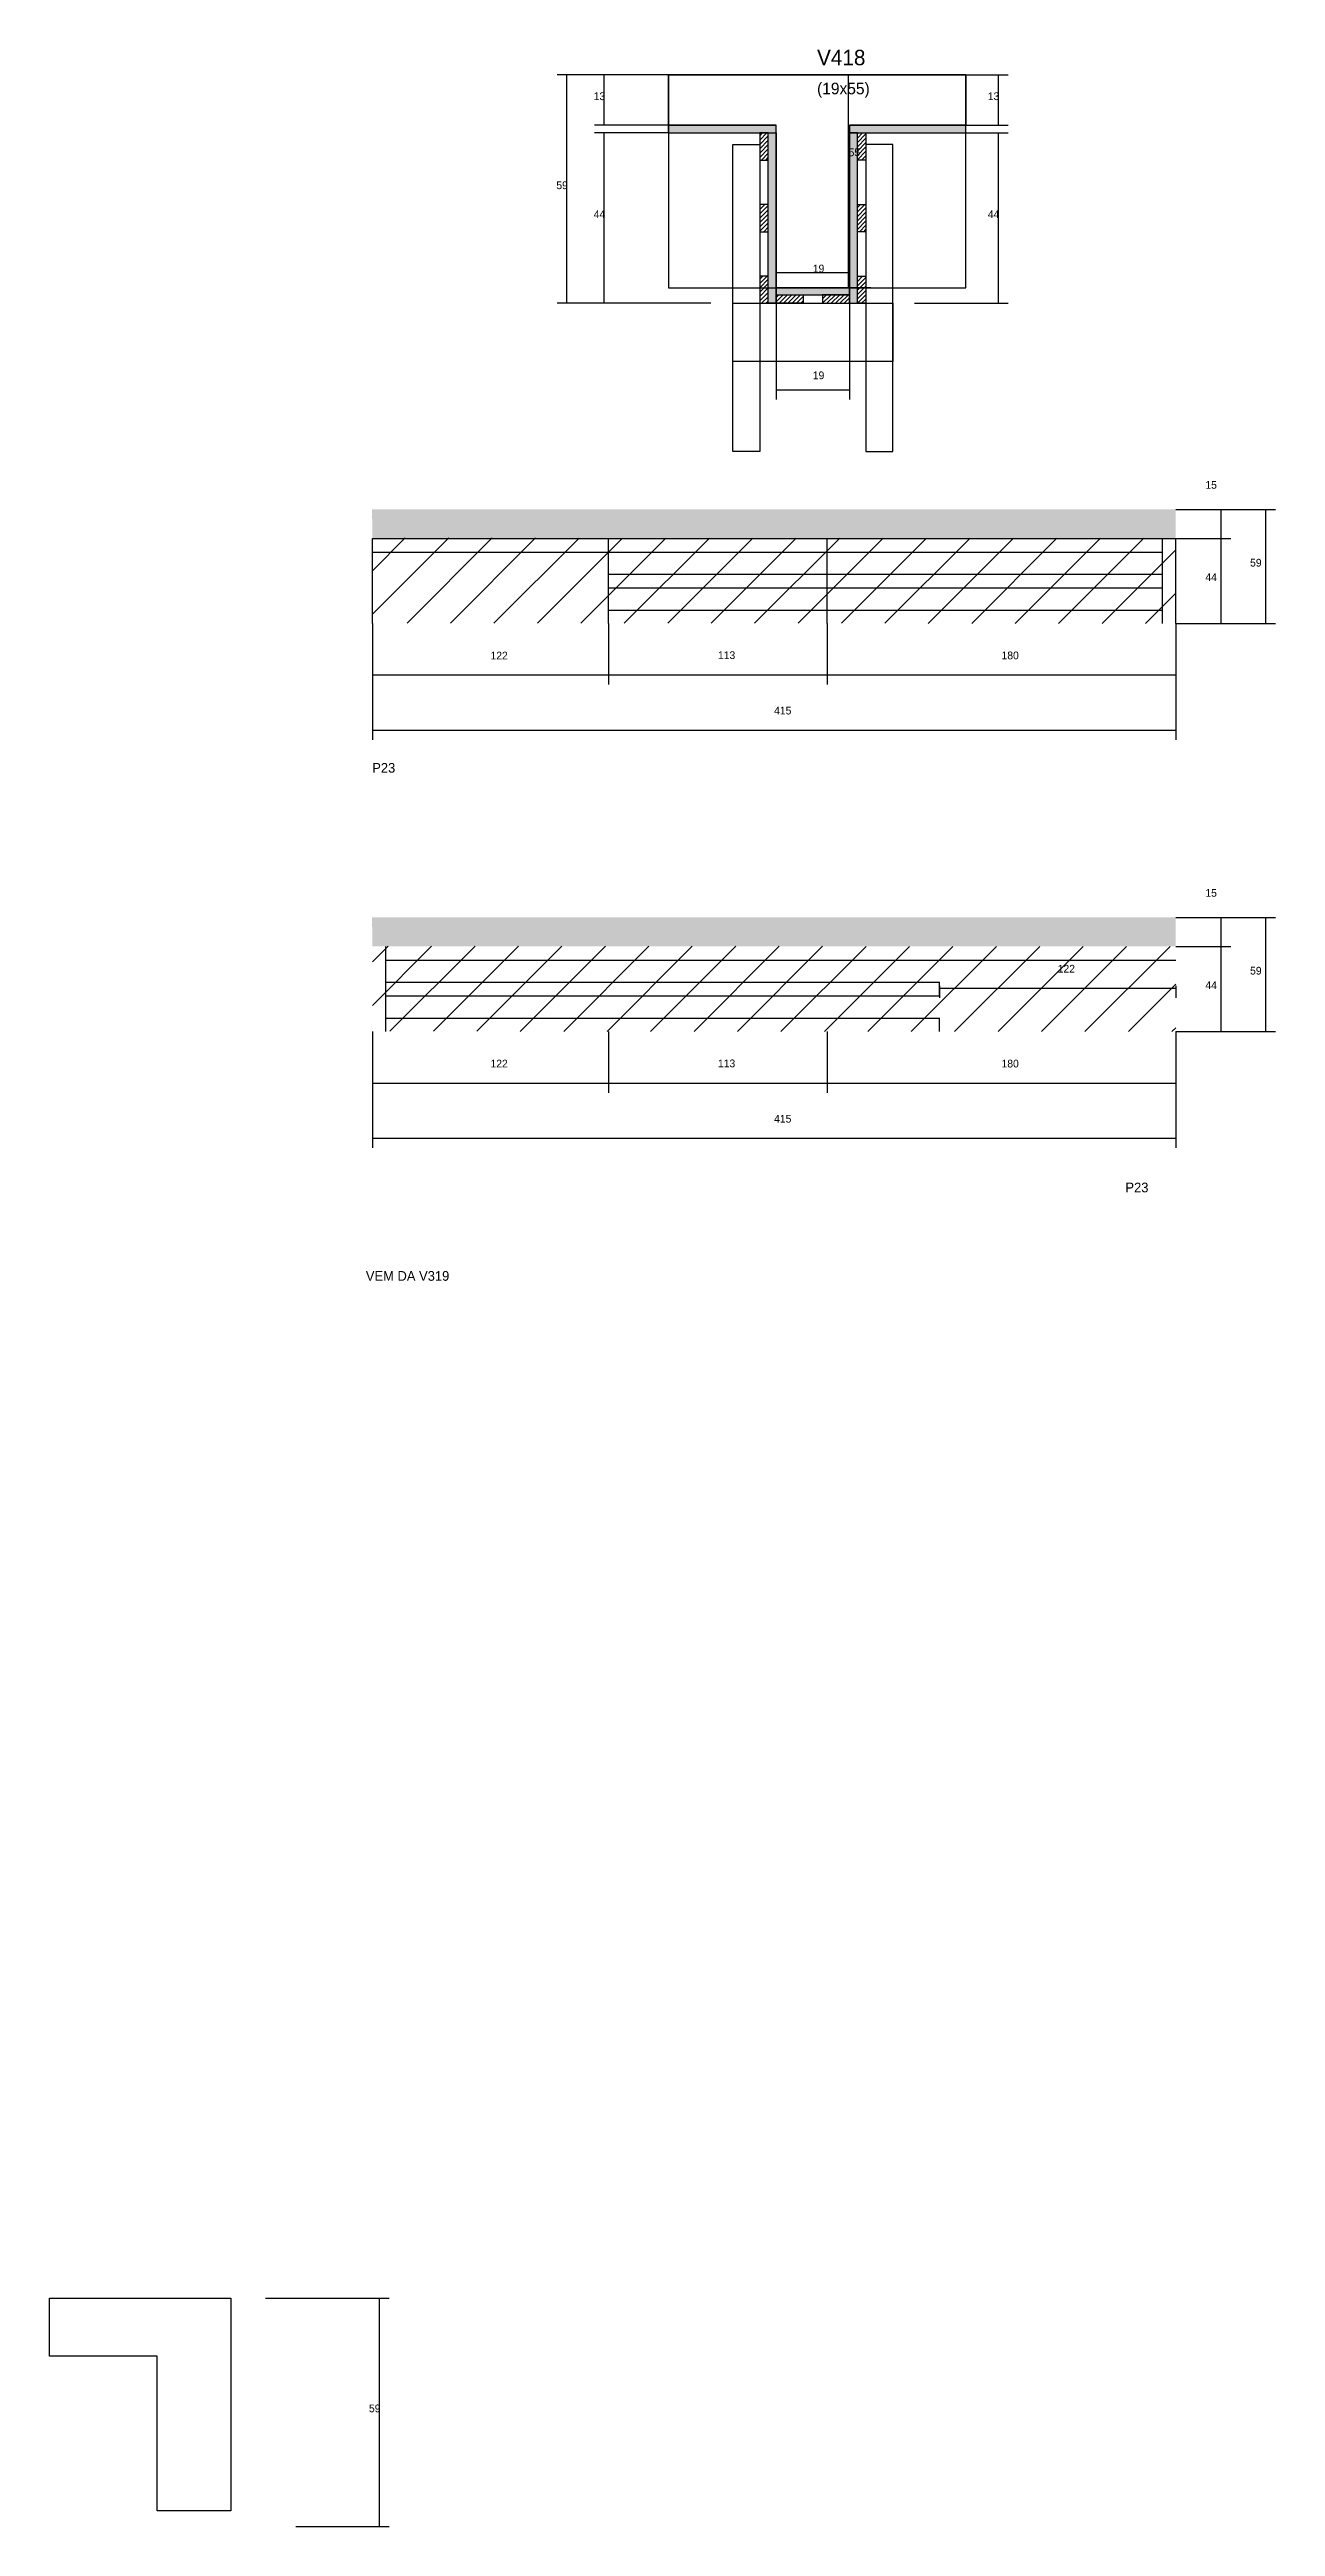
# Model space of a CAD drawing. Header units: metres. Extents: x 3820 to 4453, y 1023 to 2302.
import ezdxf

# ---------------------------------------------------------------- set-up
doc = ezdxf.new("R2010")
doc.units = ezdxf.units.M
for name, color, linetype in [('CONCRETO', 251, 'Continuous'), ('COTA', 241, 'Continuous'), ('Cota Seção (2x)', 4, 'Continuous'), ('Hachura', 253, 'Continuous'), ('Madeira', 126, 'Continuous'), ('NOMENCLATURA', 7, 'Continuous'), ('Painéis', 200, 'Continuous'), ('REAPROVEITAMENTO', 251, 'Continuous'), ('SARR_2.2x7', 40, 'Continuous'), ('SARR_3.5x7', 81, 'Continuous'), ('Texto Seção', 7, 'Continuous')]:
    doc.layers.add(name, color=color, linetype=linetype)

msp = doc.modelspace()

# ---------------------------------------------------------------- hatches: boundary and pattern name
at = {"layer": 'COTA'}
h = msp.add_hatch(dxfattribs=at)
h.set_pattern_fill('AR-CONC', scale=0.03)
h.paths.add_polyline_path([(4401.3, 2049.8), (4401.3, 2064.8), (4401.3, 2064.8), (3986.1, 2064.8), (3986.1, 2064.8), (3986.3, 2049.8), (3986.3, 2049.8), (4401.3, 2049.8)])
h = msp.add_hatch(dxfattribs=at)
h.set_pattern_fill('AR-CONC', scale=0.03)
h.paths.add_polyline_path([(4401.3, 1839), (4401.3, 1854), (4401.3, 1854), (3986.1, 1854), (3986.1, 1854), (3986.3, 1839), (3986.3, 1839), (4401.3, 1839)])
at = {"layer": 'Hachura'}
h = msp.add_hatch(color=8, dxfattribs=at)
h.dxf.hatch_style = 1
h.paths.add_polyline_path([(4194.8, 2259.3), (4194.8, 2263.3), (4194.8, 2263.3), (4139.2, 2263.3), (4139.2, 2263.3), (4139.2, 2259.3), (4139.2, 2259.3), (4194.8, 2259.3)])
h = msp.add_hatch(dxfattribs=at)
h.set_pattern_fill('ANSI31', scale=0.5)
h.paths.add_polyline_path([(4186.4, 2245.3), (4190.8, 2245.3), (4190.8, 2245.3), (4190.8, 2259.3), (4190.8, 2259.3), (4186.4, 2259.3), (4186.4, 2259.3), (4186.4, 2245.3)])
h = msp.add_hatch(color=8, dxfattribs=at)
h.dxf.hatch_style = 1
h.paths.add_polyline_path([(4190.8, 2259.3), (4194.8, 2259.3), (4194.8, 2259.3), (4194.8, 2171.3), (4194.8, 2171.3), (4190.8, 2171.3), (4190.8, 2171.3), (4190.8, 2259.3)])
h = msp.add_hatch(color=8, dxfattribs=at)
h.dxf.hatch_style = 1
h.paths.add_polyline_path([(4292.8, 2259.3), (4292.8, 2263.3), (4292.8, 2263.3), (4232.8, 2263.3), (4232.8, 2263.3), (4232.8, 2259.3), (4232.8, 2259.3), (4292.8, 2259.3)])
h = msp.add_hatch(color=8, dxfattribs=at)
h.dxf.hatch_style = 1
h.paths.add_polyline_path([(4236.8, 2261.3), (4232.8, 2261.3), (4232.8, 2261.3), (4232.8, 2171.3), (4232.8, 2171.3), (4236.8, 2171.3), (4236.8, 2171.3), (4236.8, 2261.3)])
h = msp.add_hatch(dxfattribs=at)
h.set_pattern_fill('ANSI31', scale=0.5)
h.paths.add_polyline_path([(4241.2, 2245.3), (4236.8, 2245.3), (4236.8, 2245.3), (4236.8, 2259.3), (4236.8, 2259.3), (4241.2, 2259.3), (4241.2, 2259.3), (4241.2, 2245.3)])
h = msp.add_hatch(dxfattribs=at)
h.set_pattern_fill('ANSI31', scale=0.5)
h.paths.add_polyline_path([(4186.4, 2208.3), (4190.8, 2208.3), (4190.8, 2208.3), (4190.8, 2222.3), (4190.8, 2222.3), (4186.4, 2222.3), (4186.4, 2222.3), (4186.4, 2208.3)])
h = msp.add_hatch(dxfattribs=at)
h.set_pattern_fill('ANSI31', scale=0.5)
h.paths.add_polyline_path([(4241.2, 2208.3), (4236.8, 2208.3), (4236.8, 2208.3), (4236.8, 2222.3), (4236.8, 2222.3), (4241.2, 2222.3), (4241.2, 2222.3), (4241.2, 2208.3)])
h = msp.add_hatch(dxfattribs=at)
h.set_pattern_fill('ANSI31', scale=0.5)
h.paths.add_polyline_path([(4186.4, 2171.3), (4190.8, 2171.3), (4190.8, 2171.3), (4190.8, 2185.3), (4190.8, 2185.3), (4186.4, 2185.3), (4186.4, 2185.3), (4186.4, 2171.3)])
h = msp.add_hatch(color=8, dxfattribs=at)
h.dxf.hatch_style = 1
h.paths.add_polyline_path([(4232.8, 2175.7), (4232.8, 2179.3), (4232.8, 2179.3), (4194.8, 2179.3), (4194.8, 2179.3), (4194.8, 2175.7), (4194.8, 2175.7), (4232.8, 2175.7)])
h = msp.add_hatch(dxfattribs=at)
h.set_pattern_fill('ANSI31', scale=0.5)
h.paths.add_polyline_path([(4194.8, 2171.3), (4194.8, 2175.7), (4194.8, 2175.7), (4208.8, 2175.7), (4208.8, 2175.7), (4208.8, 2171.3), (4208.8, 2171.3), (4194.8, 2171.3)])
h = msp.add_hatch(dxfattribs=at)
h.set_pattern_fill('ANSI31', scale=0.5)
h.paths.add_polyline_path([(4232.8, 2171.3), (4232.8, 2175.7), (4232.8, 2175.7), (4218.8, 2175.7), (4218.8, 2175.7), (4218.8, 2171.3), (4218.8, 2171.3), (4232.8, 2171.3)])
h = msp.add_hatch(dxfattribs=at)
h.set_pattern_fill('ANSI31', scale=0.5)
h.paths.add_polyline_path([(4241.2, 2171.3), (4236.8, 2171.3), (4236.8, 2171.3), (4236.8, 2185.3), (4236.8, 2185.3), (4241.2, 2185.3), (4241.2, 2185.3), (4241.2, 2171.3)])
at = {"layer": 'REAPROVEITAMENTO'}
h = msp.add_hatch(dxfattribs=at)
h.set_pattern_fill('ANSI31', scale=5)
h.paths.add_polyline_path([(4401.3, 2005.9), (4401.3, 2049.9), (4401.3, 2049.9), (3986.3, 2050.1), (3986.3, 2050.1), (3986.3, 2006.1), (3986.3, 2006.1), (4401.3, 2005.9)])
h = msp.add_hatch(dxfattribs=at)
h.set_pattern_fill('ANSI31', scale=5)
h.paths.add_polyline_path([(4401.3, 1795), (4401.3, 1839), (4401.3, 1839), (3986.3, 1839.2), (3986.3, 1839.2), (3986.3, 1795.2), (3986.3, 1795.2), (4401.3, 1795)])

# ---------------------------------------------------------------- linework, layer by layer
at = {"layer": 'CONCRETO'}
for points in [[(4139.2, 2263.3), (4139.2, 2289.3), (4292.8, 2289.3), (4292.8, 2263.3), (4232.8, 2263.3), (4232.8, 2179.3), (4194.8, 2179.3), (4194.8, 2263.3)], [(4139.2, 2179.3), (4292.8, 2179.3), (4292.8, 2289.3), (4139.2, 2289.3)], [(3819.5, 1110.7), (3819.5, 1140.7), (3913.1, 1140.7), (3913.1, 1110.7), (3913.1, 1110.7), (3913.1, 1030.7), (3875.1, 1030.7), (3875.1, 1110.7)]]:
    msp.add_lwpolyline(points, close=True, dxfattribs=at)
at = {"layer": 'COTA'}
for p, q in [((4139.2, 2289.3), (4081.8, 2289.3)), ((4086.8, 2171.3), (4086.8, 2289.3)), ((4139.2, 2289.3), (4101.1, 2289.3)), ((4106.1, 2263.3), (4106.1, 2289.3)), ((4292.8, 2289.3), (4314.7, 2289.3)), ((4309.7, 2263.3), (4309.7, 2289.3)), ((4139.2, 2263.3), (4101.1, 2263.3)), ((4139.2, 2259.3), (4101.1, 2259.3)), ((4106.1, 2171.3), (4106.1, 2259.3)), ((4292.8, 2263.3), (4314.7, 2263.3)), ((4292.8, 2259.3), (4314.7, 2259.3)), ((4309.7, 2171.3), (4309.7, 2259.3)), ((4161.2, 2171.3), (4081.8, 2171.3)), ((4161.2, 2171.3), (4101.1, 2171.3)), ((4194.8, 2171.3), (4194.8, 2121.6)), ((4232.8, 2171.3), (4232.8, 2121.6)), ((4266.4, 2171.3), (4314.7, 2171.3)), ((4194.8, 2126.6), (4232.8, 2126.6)), ((4401.3, 2064.8), (4429.7, 2064.8)), ((4401.3, 2064.8), (4452.8, 2064.8)), ((4424.7, 2049.8), (4424.7, 2064.8)), ((4447.8, 2005.8), (4447.8, 2064.8)), ((4401.3, 2049.8), (4429.7, 2049.8)), ((4401.3, 2049.8), (4429.7, 2049.8)), ((4424.7, 2005.8), (4424.7, 2049.8)), ((3986.3, 2005.8), (3986.3, 1974.3)), ((3986.3, 2005.8), (3986.3, 1945.8)), ((4108.3, 2005.8), (4108.3, 1974.3)), ((4108.3, 2005.8), (4108.3, 1974.3)), ((4221.3, 2005.8), (4221.3, 1974.3)), ((4221.3, 2005.8), (4221.3, 1974.3)), ((4401.3, 2005.8), (4401.3, 1974.3)), ((4401.3, 2005.8), (4401.3, 1945.8)), ((4401.3, 2005.8), (4429.7, 2005.8)), ((4401.3, 2005.8), (4452.8, 2005.8)), ((3986.3, 1979.3), (4108.3, 1979.3)), ((4108.3, 1979.3), (4221.3, 1979.3)), ((4221.3, 1979.3), (4401.3, 1979.3)), ((3986.3, 1950.8), (4401.3, 1950.8)), ((4401.3, 1854), (4429.7, 1854)), ((4401.3, 1854), (4452.8, 1854)), ((4424.7, 1839), (4424.7, 1854)), ((4447.8, 1795), (4447.8, 1854)), ((4401.3, 1839), (4429.7, 1839)), ((4401.3, 1839), (4429.7, 1839)), ((4424.7, 1795), (4424.7, 1839)), ((4279.3, 1818.7), (4279.3, 1812.5)), ((4279.3, 1817.5), (4401.3, 1817.5)), ((4401.3, 1818.7), (4401.3, 1812.5)), ((3986.3, 1795), (3986.3, 1763.4)), ((3986.3, 1795), (3986.3, 1734.9)), ((4108.3, 1795), (4108.3, 1763.4)), ((4108.3, 1795), (4108.3, 1763.4)), ((4221.3, 1795), (4221.3, 1763.4)), ((4221.3, 1795), (4221.3, 1763.4)), ((4401.3, 1795), (4401.3, 1763.4)), ((4401.3, 1795), (4401.3, 1734.9)), ((4401.3, 1795), (4429.7, 1795)), ((4401.3, 1795), (4452.8, 1795)), ((3986.3, 1768.4), (4108.3, 1768.4)), ((4108.3, 1768.4), (4221.3, 1768.4)), ((4221.3, 1768.4), (4401.3, 1768.4)), ((3986.3, 1739.9), (4401.3, 1739.9)), ((3931.1, 1140.7), (3995, 1140.7)), ((3990, 1022.7), (3990, 1140.7)), ((3946.7, 1022.7), (3995, 1022.7))]:
    msp.add_line(p, q, dxfattribs=at)
at = {"layer": 'Cota Seção (2x)'}
for p, q in [((4243.8, 2289.3), (4227.3, 2289.3)), ((4232.3, 2179.3), (4232.3, 2289.3)), ((4194.8, 2171.3), (4194.8, 2192.3)), ((4232.8, 2171.3), (4232.8, 2192.3)), ((4194.8, 2187.3), (4232.8, 2187.3)), ((4243.8, 2179.3), (4227.3, 2179.3))]:
    msp.add_line(p, q, dxfattribs=at)
at = {"layer": 'Madeira'}
for points in [[(4186.4, 2245.3), (4190.8, 2245.3), (4190.8, 2259.3), (4186.4, 2259.3)], [(4241.2, 2245.3), (4236.8, 2245.3), (4236.8, 2259.3), (4241.2, 2259.3)], [(4186.4, 2208.3), (4190.8, 2208.3), (4190.8, 2222.3), (4186.4, 2222.3)], [(4241.2, 2208.3), (4236.8, 2208.3), (4236.8, 2222.3), (4241.2, 2222.3)], [(4186.4, 2171.3), (4190.8, 2171.3), (4190.8, 2185.3), (4186.4, 2185.3)], [(4194.8, 2171.3), (4194.8, 2175.7), (4208.8, 2175.7), (4208.8, 2171.3)], [(4232.8, 2171.3), (4232.8, 2175.7), (4218.8, 2175.7), (4218.8, 2171.3)], [(4241.2, 2171.3), (4236.8, 2171.3), (4236.8, 2185.3), (4241.2, 2185.3)]]:
    msp.add_lwpolyline(points, close=True, dxfattribs=at)
at = {"layer": 'Painéis'}
for p, q in [((4139.2, 2263.3), (4194.8, 2263.3)), ((4139.2, 2259.3), (4139.2, 2263.3)), ((4194.8, 2259.3), (4194.8, 2263.3)), ((4194.8, 2171.3), (4194.8, 2259.3)), ((4232.8, 2263.3), (4292.8, 2263.3)), ((4232.8, 2259.3), (4232.8, 2263.3)), ((4232.8, 2171.3), (4232.8, 2259.3)), ((4292.8, 2259.3), (4292.8, 2263.3)), ((4194.8, 2179.3), (4232.8, 2179.3)), ((4194.8, 2175.7), (4194.8, 2179.3)), ((4232.8, 2175.7), (4232.8, 2179.3)), ((3986.3, 2049.8), (4401.3, 2049.8)), ((3986.3, 2005.8), (3986.3, 2049.8)), ((4108.3, 2005.8), (4108.3, 2049.8)), ((4221.3, 2005.8), (4221.3, 2049.8)), ((4401.3, 2005.8), (4401.3, 2049.8))]:
    msp.add_line(p, q, dxfattribs=at)
for points in [[(4194.8, 2259.3), (4194.8, 2263.3), (4139.2, 2263.3), (4139.2, 2259.3)], [(4190.8, 2259.3), (4194.8, 2259.3), (4194.8, 2171.3), (4190.8, 2171.3)], [(4292.8, 2259.3), (4292.8, 2263.3), (4232.8, 2263.3), (4232.8, 2259.3)], [(4236.8, 2259.3), (4232.8, 2259.3), (4232.8, 2171.3), (4236.8, 2171.3)], [(4232.8, 2175.7), (4232.8, 2179.3), (4194.8, 2179.3), (4194.8, 2175.7)]]:
    msp.add_lwpolyline(points, close=True, dxfattribs=at)
at = {"layer": 'SARR_2.2x7'}
for p, q in [((4394.4, 2005.8), (4394.4, 2049.8)), ((3986.3, 2042.8), (4108.3, 2042.8)), ((4108.3, 2042.8), (4221.3, 2042.8)), ((4221.3, 2042.8), (4394.4, 2042.8)), ((4108.3, 2031.3), (4221.3, 2031.3)), ((4108.3, 2024.3), (4221.3, 2024.3)), ((4221.3, 2031.3), (4394.4, 2031.3)), ((4221.3, 2024.3), (4394.4, 2024.3)), ((4108.3, 2012.8), (4221.3, 2012.8)), ((4221.3, 2012.8), (4394.4, 2012.8)), ((3993.3, 1795), (3993.3, 1839)), ((3993.3, 1832), (4108.3, 1832)), ((4108.3, 1832), (4221.3, 1832)), ((4221.3, 1832), (4401.3, 1832)), ((3993.3, 1820.5), (4108.3, 1820.5)), ((4108.3, 1820.5), (4221.3, 1820.5)), ((4221.3, 1820.5), (4279.3, 1820.5)), ((4279.3, 1813.5), (4279.3, 1820.5)), ((3993.3, 1813.5), (4108.3, 1813.5)), ((4108.3, 1813.5), (4221.3, 1813.5)), ((4221.3, 1813.5), (4279.3, 1813.5)), ((3993.3, 1802), (4108.3, 1802)), ((4108.3, 1802), (4221.3, 1802)), ((4221.3, 1802), (4279.3, 1802)), ((4279.3, 1795), (4279.3, 1802))]:
    msp.add_line(p, q, dxfattribs=at)
at = {"layer": 'SARR_3.5x7'}
for points in [[(4172.4, 2253.3), (4186.4, 2253.3), (4186.4, 2094.8), (4172.4, 2094.8)], [(4255.2, 2253.3), (4241.2, 2253.3), (4241.2, 2094.8), (4255.2, 2094.8)], [(4172.4, 2171.3), (4255.2, 2171.3), (4255.2, 2141.2), (4172.4, 2141.2)]]:
    msp.add_lwpolyline(points, close=True, dxfattribs=at)

# ---------------------------------------------------------------- texts
at = {"layer": 'COTA'}
for s, p in [('13', (4100.6, 2276.3)), ('13', (4304.2, 2276.3)), ('59', (4081.3, 2230.3)), ('44', (4100.6, 2215.3)), ('44', (4304.2, 2215.3)), ('19', (4213.8, 2132.1)), ('15', (4416.6, 2075.5)), ('59', (4439.7, 2035.3)), ('44', (4416.6, 2027.8)), ('122', (4047.3, 1987.3)), ('113', (4164.8, 1987.5)), ('180', (4311.3, 1987.4)), ('415', (4193.8, 1958.9)), ('15', (4416.6, 1864.7)), ('122', (4340.3, 1825.5)), ('44', (4416.6, 1817)), ('59', (4439.7, 1824.5)), ('122', (4047.3, 1776.5)), ('113', (4164.8, 1776.6)), ('180', (4311.3, 1776.5)), ('415', (4193.8, 1748)), ('59', (3984.5, 1081.7))]:
    msp.add_text(s, height=4, dxfattribs=at).set_placement(p)
at = {"layer": 'Cota Seção (2x)'}
for s, p in [('55', (4232.3, 2247.3)), ('19', (4213.8, 2187.3))]:
    msp.add_text(s, height=4, dxfattribs=at).set_placement(p)
at = {"layer": 'NOMENCLATURA'}
for p in [(3986.2, 1928.8), (4375.3, 1712)]:
    msp.add_text('P23', height=5, dxfattribs=at).set_placement(p)
at = {"layer": 'Texto Seção'}
for s, height, p in [('V418', 8, (4216, 2294.3)), ('(19x55)', 6, (4216, 2279.3)), ('VEM DA V319', 5, (3982.9, 1666.3))]:
    msp.add_text(s, height=height, dxfattribs=at).set_placement(p)

doc.saveas('drawing.dxf')
